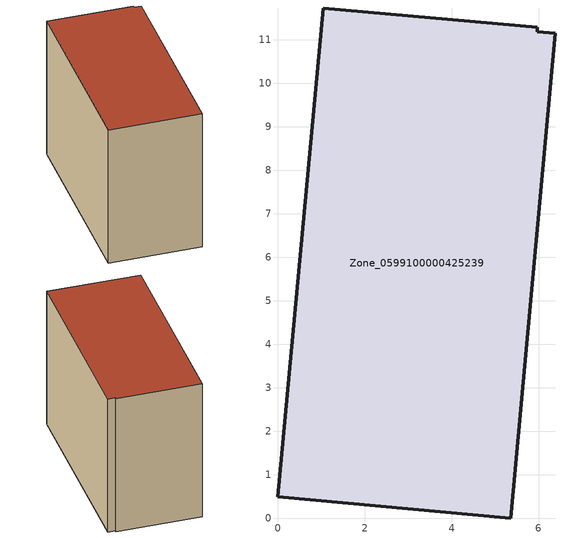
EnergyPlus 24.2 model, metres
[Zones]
Zone_0599100000425239
 floor ground (C_G): 5.96,11.18 6.38,11.14 5.36,0 0,0.48 1.04,11.72 5.96,11.28 z0
 wall outside (C_F): 0,0.48 5.36,0 6.38,11.14 5.96,11.18 5.96,11.28 1.04,11.72 0,0.48 z0:8.7
 roof outside (C_R): 6.38,11.14 5.96,11.18 5.96,11.28 1.04,11.72 0,0.48 5.36,0 z8.7
[BUILDING]
Pand.0599100000425239: North Axis=0; Terrain=City; Loads Convergence Tolerance Value=0.04; Temperature Convergence Tolerance Value=0.4; Solar Distribution=FullExterior; Maximum Number of Warmup Days=25; Minimum Number of Warmup Days=1
[Site:Location]
Rotterdam.The.Hague.AP_ZH_NLD Design_Conditions: Latitude=51.96; Longitude=4.45; Time Zone=1; Elevation=-4.5
[SITE:GROUNDTEMPERATURE:BUILDINGSURFACE]
18, 18, 18, 18, 18, 18, 18, 18, 18, 18, 18, 18
[MATERIAL] Thermal Absorptance=0.9; Solar Absorptance=0.7; Visible Absorptance=0.7
Name | Roughness | Thickness | Conductivity | Density | Specific Heat
G.TI.2006-2014 | MediumSmooth | 0.15 | 0.06 | 540 | 1210
F.TI.2006-2014 | Rough | 0.3 | 0.12 | 1920 | 840
R.TI.2006-2014 | MediumRough | 0.2 | 0.08 | 1500 | 1000
[CONSTRUCTION]
C_G: G.TI.2006-2014
C_F: F.TI.2006-2014
C_R: R.TI.2006-2014
[ZONE]
Zone_0599100000425239: Type=1; Multiplier=1; Ceiling Height=Autocalculate; Volume=Autocalculate; Floor Area=autocalculate; Part of Total Floor Area=Yes
[ZONEINFILTRATION:DESIGNFLOWRATE]
Infil_Zone_0599100000425239: Zone or ZoneList or Space or SpaceList=Zone_0599100000425239; Schedule=AlwaysOn; Design Flow Rate Calculation Method=Flow/Area; Flow Rate per Floor Area=0.0015; Constant Term Coefficient=1; Temperature Term Coefficient=0; Velocity Term Coefficient=0; Velocity Squared Term Coefficient=0
[HVACTEMPLATE:ZONE:IDEALLOADSAIRSYSTEM]
Zone_0599100000425239: Maximum Heating Supply Air Temperature=50; Minimum Cooling Supply Air Temperature=13; Maximum Heating Supply Air Humidity Ratio=0.0156; Minimum Cooling Supply Air Humidity Ratio=0.0077; Heating Limit=NoLimit; Cooling Limit=NoLimit; Dehumidification Control Type=ConstantSensibleHeatRatio; Cooling Sensible Heat Ratio=0.7; Dehumidification Setpoint=60; Humidification Control Type=None; Humidification Setpoint=30; Outdoor Air Method=None; Outdoor Air Flow Rate per Person=0.00944; Outdoor Air Flow Rate per Zone Floor Area=0; Outdoor Air Flow Rate per Zone=0; Demand Controlled Ventilation Type=None; Outdoor Air Economizer Type=NoEconomizer; Heat Recovery Type=None; Sensible Heat Recovery Effectiveness=0.7; Latent Heat Recovery Effectiveness=0.65
[ZONECONTROL:THERMOSTAT]
ThermostatControl_Zone_0599100000425239: Zone or ZoneList=Zone_0599100000425239; Control Type Schedule=DualSetpointControlType; Control 1=Thermostat_Zone_0599100000425239; Temperature Difference Between Cutout And Setpoint=0
[THERMOSTATSETPOINT:DUALSETPOINT]
Thermostat_Zone_0599100000425239: Heating Setpoint Temperature Schedule=HeatingSetpoint_Zone_0599100000425239; Cooling Setpoint Temperature Schedule=CoolingSetpoint_Zone_0599100000425239
[SCHEDULE:COMPACT]
HeatingSetpoint_Zone_0599100000425239: Through: 12/31, For: AllDays, Until: 24:00, 21
CoolingSetpoint_Zone_0599100000425239: Through: 12/31, For: AllDays, Until: 24:00, 24
DualSetpointControlType: Through: 12/31, For: AllDays, Until: 24:00, 4
AlwaysOn: Through: 12/31, For: AllDays, Until: 24:00, 1
